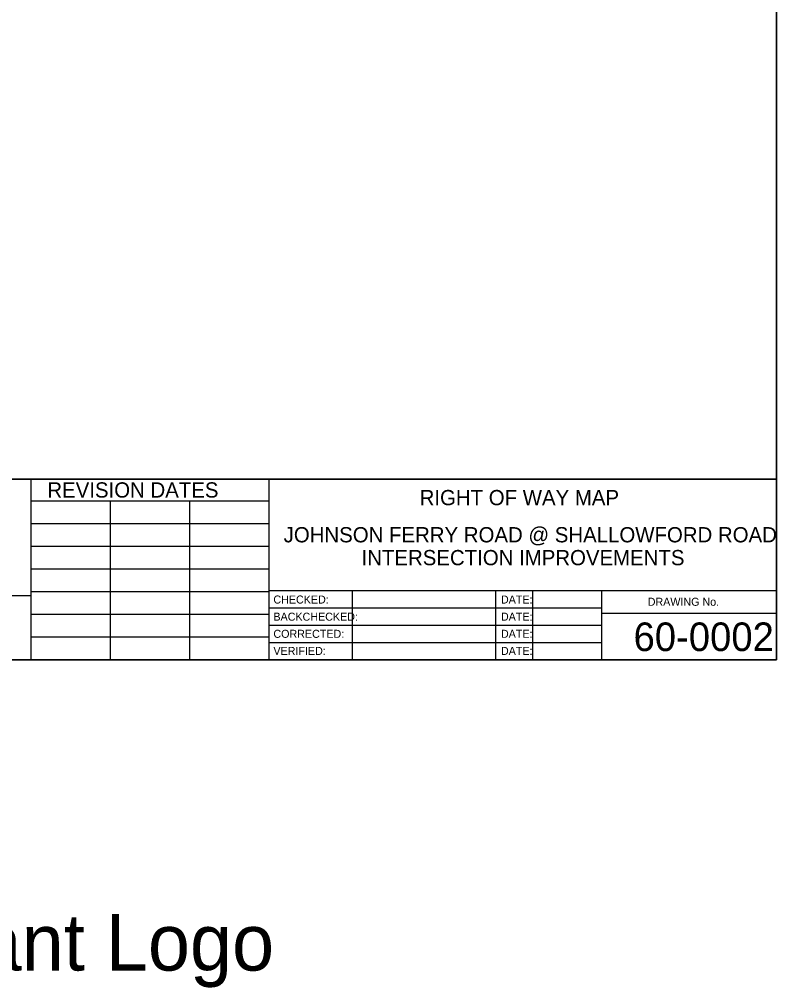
# Model space of a CAD drawing. Extents: x -1.74 to 2.41, y -0.19 to 1.05.
# Drawn here: x -0.718 to -0.32, y -0.151 to 0.357 of the extents above; entities that cross this region are included whole.
import ezdxf

# ---------------------------------------------------------------- set-up
doc = ezdxf.new("R2010")
doc.units = 0
for name, color, linetype in [('SHT_B_Plot-Border-Inner-Line', 7, 'Continuous'), ('SHT_B_Plot-Border-Outer-Line', 7, 'Continuous'), ('SHT_B_Sheet-Outline-Line', 7, 'Continuous'), ('SHT_B_Sheet-Outline-Text', 7, 'Continuous')]:
    doc.layers.add(name, color=color, linetype=linetype)

msp = doc.modelspace()

# ---------------------------------------------------------------- linework, layer by layer
at = {"layer": 'SHT_B_Plot-Border-Inner-Line'}
msp.add_lwpolyline([(-1.69558, 0.8959), (-0.32048, 0.8959), (-0.32048, 0.0208), (-1.69558, 0.0208)], close=True, dxfattribs=at)
at = {"layer": 'SHT_B_Plot-Border-Outer-Line'}
msp.add_lwpolyline([(-1.69558, 0.0208), (-0.32048, 0.0208), (-0.32048, 0.8959), (-1.69558, 0.8959)], close=True, dxfattribs=at)
at = {"layer": 'SHT_B_Sheet-Outline-Line'}
for p, q in [((-1.61224, 0.1156), (-0.32048, 0.1156)), ((-0.71164, 0.0208), (-0.71164, 0.1156)), ((-0.58663, 0.0208), (-0.58663, 0.1156)), ((-0.71164, 0.10414), (-0.58663, 0.10414)), ((-0.66997, 0.0208), (-0.66997, 0.10414)), ((-0.6283, 0.0208), (-0.6283, 0.10414)), ((-0.71164, 0.09224), (-0.58663, 0.09224)), ((-0.71164, 0.08033), (-0.58663, 0.08033)), ((-0.71164, 0.06842), (-0.58663, 0.06842)), ((-0.71164, 0.05652), (-0.58663, 0.05652)), ((-0.58663, 0.05715), (-0.32048, 0.05715)), ((-0.54301, 0.0208), (-0.54301, 0.05715)), ((-0.46785, 0.0208), (-0.46785, 0.05715)), ((-0.44831, 0.0208), (-0.44831, 0.05715)), ((-0.41216, 0.0208), (-0.41216, 0.05715)), ((-0.71164, 0.05438), (-0.91374, 0.05438)), ((-0.58663, 0.04806), (-0.41216, 0.04806)), ((-0.71164, 0.04461), (-0.58663, 0.04461)), ((-0.41216, 0.04522), (-0.32048, 0.04522)), ((-0.58663, 0.03898), (-0.41216, 0.03898)), ((-0.71164, 0.03271), (-0.58663, 0.03271)), ((-0.58663, 0.02989), (-0.41216, 0.02989))]:
    msp.add_line(p, q, dxfattribs=at)
msp.add_lwpolyline([(-1.61224, 0.87506), (-0.32048, 0.87506), (-0.32048, 0.1156), (-1.61224, 0.1156)], close=True, dxfattribs=at)

# ---------------------------------------------------------------- texts
msp.add_text('Consultant Logo', height=0.0296875, rotation=0, dxfattribs=at).set_placement((-0.87322, -0.14234))
at = {"layer": 'SHT_B_Sheet-Outline-Text'}
for s, height, p in [('REVISION DATES', 0.0080009, (-0.70306, 0.10587)), ('DRAWING No.', 0.0042005, (-0.3881, 0.04909))]:
    msp.add_text(s, height=height, rotation=0, dxfattribs=at).set_placement(p)
for s, height, p in [('RIGHT OF WAY MAP', 0.0080009, (-0.50776, 0.10186)), ('JOHNSON FERRY ROAD @ SHALLOWFORD ROAD', 0.0080009, (-0.5791, 0.08237)), ('INTERSECTION IMPROVEMENTS', 0.0080009, (-0.53823, 0.07036)), ('CHECKED:', 0.0042, (-0.58447, 0.05027)), ('DATE:', 0.0042, (-0.4651, 0.05027)), ('BACKCHECKED:', 0.0042005, (-0.58447, 0.04127)), ('DATE:', 0.0042, (-0.4651, 0.04127)), ('CORRECTED:', 0.0042, (-0.58447, 0.03228)), ('DATE:', 0.0042, (-0.4651, 0.03228)), ('60-0002', 0.015002, (-0.39555, 0.02533)), ('VERIFIED:', 0.0042, (-0.58447, 0.02329)), ('DATE:', 0.0042, (-0.4651, 0.02329))]:
    msp.add_text(s, height=height, dxfattribs=at).set_placement(p)

doc.saveas('drawing.dxf')
